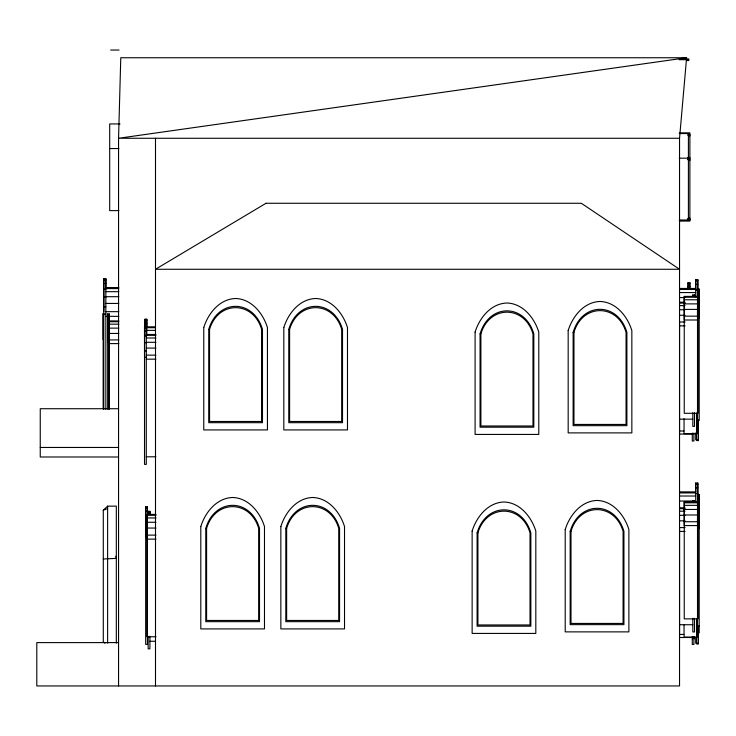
<?xml version="1.0" encoding="UTF-8"?>
<svg xmlns="http://www.w3.org/2000/svg" width="736" height="736" viewBox="0 0 736 736"><rect width="100%" height="100%" fill="white"/><g stroke="black" fill="none" stroke-linecap="round" stroke-linejoin="round"><path stroke-width="1.1" d="M103.16 339.498L103.16 313.527L103.16 408.848M103.785 311.659L103.785 278.677L105.846 278.677L105.846 409.409M105.846 278.677L105.846 288.595L118.8 288.595M107.668 339.912L107.668 313.941L109.287 313.941L109.287 409.262M109.287 321.163L109.287 313.941M144.523 355.138L144.523 326.839L155.351 326.821M145.038 319.203L145.038 327.318L145.038 319.203L146.804 319.203L146.804 335.055M145.673 535.109L145.673 506.81L147.439 506.81L147.439 644.34L145.673 644.34L145.673 506.81M146.289 334.954L146.289 326.839L146.289 464.37L144.523 464.37L144.523 326.839M146.804 327.318L146.804 319.203M147.439 514.924L147.439 506.81M148.157 511.308L148.157 514.4L148.157 511.308L149.923 511.308L149.923 514.4L149.923 511.308M679.54 419.502L679.54 434.065L692.742 434.065M684.048 624.45L684.048 637.091L697.259 637.091L697.259 618.718M684.048 418.71L684.048 433.651L697.259 433.651L697.259 412.979M684.241 501.961L684.241 618.875L697.995 618.875L697.995 521.732L697.995 501.961L684.241 501.961L684.241 525.578L697.995 525.578M684.241 296.387L684.241 413.301L697.995 413.301L697.995 316.158L697.995 296.387L684.241 296.387L684.241 320.004L697.995 320.004M688.114 282.541L688.114 289.34L688.114 282.541L689.807 282.541L689.807 289.34L689.807 282.541M692.282 636.456L692.282 644.451L693.901 644.451L693.901 636.456M692.282 433.016L692.282 441.011L693.901 441.011L693.901 433.016M692.815 638.784L692.815 636.502M692.815 618.323L692.815 631.966L694.499 631.966L694.499 618.323M692.815 501.529L692.815 500.535L694.499 500.535L694.499 501.529L692.815 501.529L692.815 500.535M692.815 412.74L692.815 426.392L694.499 426.392L694.499 412.74M692.815 295.955L692.815 294.961L694.499 294.961L694.499 295.955L692.815 295.955L692.815 294.961M694.499 638.784L694.499 636.502M694.499 295.955L694.499 294.961M694.499 501.529L694.499 500.535M695.722 637.532L695.722 643.255L697.783 643.255M695.722 491.694L695.722 483.018L697.783 483.018L697.783 501.483L695.722 501.483L695.722 483.018M695.722 432.943L695.722 439.815L697.783 439.815M695.722 289.23L695.722 279.579L697.783 279.579L697.783 296.921M696.79 618.718L696.79 644.037L698.418 644.037L698.418 625.609M696.79 412.979L696.79 440.597L698.418 440.597L698.418 419.87M697.507 502.449L697.507 494.693L699.2 494.693L699.2 528.549M697.507 297.243L697.507 289.11L699.2 289.11L699.2 316.158M697.783 494.988L697.783 483.018M697.783 289.487L697.783 279.579M697.995 296.387L697.995 297.243L684.241 297.243M699.2 632.932L699.2 494.693M699.2 289.11L699.2 420.541L697.507 420.541L697.507 312.101L699.2 312.101M118.56 642.602L36.8 642.602L36.8 685.952L679.54 685.952L679.54 138.267L686.605 57.748L120.778 57.748L118.56 138.267L118.56 685.952M105.018 643.255L103.288 641.783L103.288 510.158L107.622 506.138L116.325 506.138L116.325 643.163M103.288 510.158L107.622 508.64M103.288 559.001L116.325 558.385L115.837 556.232M686.605 57.748L118.56 138.267L679.54 138.267M110.676 50.048L119.048 50.048M680.524 58.972L688.896 58.972M679.043 59.671L687.415 59.671M686.808 59.754L688.896 59.754M686.808 60.527L688.896 60.527M120.032 123.933L109.692 123.933L109.692 210.616L118.882 210.616M679.54 132.848L689.88 132.848L689.88 221.085L679.54 221.085M679.208 133.556L688.408 133.556L688.408 220.239L679.208 220.239M688.896 134.338L689.88 134.338M687.415 135.038L688.408 135.038M688.896 135.111L689.88 135.111M688.896 135.893L689.88 135.893M109.692 148.552L118.882 148.552M687.58 157.476L689.88 157.476M679.208 158.176L688.408 158.176M688.896 158.258L689.88 158.258M688.896 158.912L689.88 159.031M687.415 159.62L688.408 159.62M688.896 159.694L689.88 159.694M688.896 160.466L689.88 160.466M688.896 218.095L689.88 218.095M687.415 218.804L688.408 218.804M688.896 218.877L689.88 218.877M687.58 219.53L689.88 219.53M688.896 219.65L689.88 219.65M679.54 220.312L689.88 220.312M103.785 279.892L105.846 279.892M695.722 280.784L697.783 280.784M103.785 283.48L105.846 283.48M688.114 283.535L689.807 283.535M695.722 284.372L697.783 284.372M688.114 286.479L689.807 286.479M105.846 287.546L118.8 287.546M679.54 288.448L695.722 288.448M103.785 289.303L105.846 289.303M679.54 289.487L695.722 289.487M697.507 290.104L699.2 290.104M695.722 290.196L697.783 290.196M105.846 291.677L118.8 291.677M679.54 292.569L695.722 292.569M697.507 293.048L699.2 293.048M105.846 296.691L118.8 296.691M103.785 297.142L105.846 297.142M679.54 297.583L684.931 297.583M697.507 297.822L699.2 297.822M684.241 299.773L697.995 299.773M685.069 302.238L679.54 302.238L679.54 303.094L685.069 303.094M105.846 303.434L118.8 303.434M684.241 303.885L697.995 303.885M697.507 304.253L699.2 304.253M679.54 305.624L685.069 305.624M103.785 306.7L105.846 306.7M684.241 309.414L697.995 309.414M679.54 309.736L685.069 309.736M105.846 311.659L118.8 311.659M103.785 314.116L105.846 314.116M107.668 314.898L109.287 314.898M679.54 315.266L685.069 315.266M684.241 316.158L697.995 316.158M105.846 316.342L118.8 316.342M107.668 317.722L109.287 317.722M697.507 318.173L699.2 318.173M145.038 320.243L146.804 320.243M118.846 320.924L108.827 320.924L108.827 409.05M108.827 321.752L118.846 321.752M685.069 322.009L679.54 322.009L679.54 419.152L692.815 419.152M107.668 322.304L109.287 322.304M145.038 323.325L146.804 323.325M108.827 324.18L118.846 324.18M679.54 325.855L685.069 325.855M146.298 327.713L155.351 327.713M144.523 327.879L146.289 327.879M108.827 328.127L118.846 328.127M107.668 328.486L109.287 328.486M146.298 330.363L155.351 330.363M144.523 330.961L146.289 330.961M108.827 333.436L118.846 333.436M146.289 334.457L155.903 334.457M146.289 335.349L155.903 335.349M107.668 336.012L109.287 336.012M144.523 335.956L146.289 335.956M146.289 337.999L155.903 337.999M108.827 339.912L118.846 339.912M107.668 341.844L109.287 341.844M146.289 342.295L155.903 342.295M144.523 342.691L146.289 342.691M108.827 343.602L118.846 343.602M146.289 348.082L155.903 348.082M144.523 350.888L146.289 350.888M146.289 355.138L155.903 355.138M144.523 357.254L146.289 357.254M146.289 359.168L155.903 359.168M118.56 408.719L40.25 408.719L40.25 456.992L118.56 456.992M679.54 430.992L683.854 430.992M40.25 447.46L118.56 447.46M146.289 456.798L155.903 456.798M695.722 484.233L697.783 484.233M695.722 487.812L697.783 487.812M679.54 491.887L695.722 491.887M679.54 492.927L695.722 492.927M695.722 493.644L697.783 493.644M697.507 495.678L699.2 495.678M679.54 496.018L695.722 496.018M697.507 498.622L699.2 498.622M679.54 501.023L692.484 501.023M684.241 502.817L697.995 502.817M697.507 503.396L699.2 503.396M684.241 505.347L697.995 505.347M145.673 507.849L147.439 507.849M679.54 507.812L685.069 507.812M679.54 508.668L685.069 508.668M684.241 509.459L697.995 509.459M697.507 509.836L699.2 509.836M145.673 510.922L147.439 510.922M679.54 511.198L685.069 511.198M148.157 512.348L149.923 512.348M155.986 514.418L146.933 514.418L146.933 636.76L155.986 636.76M684.241 514.988L697.995 514.988M146.933 515.31L155.986 515.31M679.54 515.31L685.069 515.31M145.673 515.927L147.439 515.927M699.2 517.675L697.507 517.675L697.507 626.115L699.2 626.115M146.933 517.96L155.986 517.96M679.54 520.84L685.069 520.84M684.241 521.732L697.995 521.732M146.933 522.266L155.986 522.266M145.673 522.652L147.439 522.652M697.507 523.756L699.2 523.756M685.069 527.583L679.54 527.583L679.54 637.505L692.742 637.505M146.933 528.052L155.986 528.052M145.673 530.858L147.439 530.858M679.54 531.429L685.069 531.429M146.933 535.109L155.986 535.109M145.673 537.225L147.439 537.225M146.933 539.129L155.986 539.129M679.54 624.726L692.815 624.726M679.54 634.432L683.854 634.432M149.923 641.258L155.259 641.258M697.507 289.11L697.507 316.158M697.507 494.693L697.507 521.732M695.722 279.579L695.722 296.921M155.498 138.267L155.498 685.952M149.923 636.3L149.923 648.839L148.157 648.839L148.157 636.3M107.668 313.941L107.668 409.262M107.622 506.138L107.622 643.163M103.785 278.677L103.785 409.409M200.799 526.544L200.799 628.912L264.482 628.912L264.482 526.544C260.066 512.311 248.63 497.987 232.64 497.481C216.651 497.987 205.215 512.311 200.799 526.544M203.762 327.557L203.762 429.925L267.444 429.925L267.444 327.557C263.028 313.324 251.592 299 235.603 298.494C219.613 299 208.178 313.324 203.762 327.557M205.767 528.374L205.767 621.672L259.514 621.672L259.514 528.374C250.498 497.665 214.783 497.665 205.767 528.374M206.586 528.374L206.586 620.466L258.686 620.466L258.686 528.374C250.157 499.413 215.114 499.413 206.586 528.374M208.73 329.388L208.73 422.685L262.476 422.685L262.476 329.388C253.46 298.678 217.746 298.678 208.73 329.388M209.558 329.388L209.558 421.48L261.648 421.48L261.648 329.388C253.12 300.435 218.077 300.435 209.558 329.388M280.848 526.544L280.848 628.912L344.522 628.912L344.522 526.544C340.115 512.311 328.679 497.987 312.68 497.481C296.691 497.987 285.255 512.311 280.848 526.544M283.811 327.557L283.811 429.925L347.484 429.925L347.484 327.557C343.077 313.324 331.642 299 315.643 298.494C299.653 299 288.218 313.324 283.811 327.557M285.807 528.374L285.807 621.672L339.563 621.672L339.563 528.374C330.547 497.665 294.823 497.665 285.807 528.374M286.635 528.374L286.635 620.466L338.735 620.466L338.735 528.374C330.206 499.413 295.164 499.413 286.635 528.374M288.77 329.388L288.77 422.685L342.525 422.685L342.525 329.388C333.509 298.678 297.786 298.678 288.77 329.388M289.598 329.388L289.598 421.48L341.697 421.48L341.697 329.388C333.169 300.435 298.126 300.435 289.598 329.388M472.135 531.052L472.135 633.42L535.817 633.42L535.817 531.052C531.401 516.81 519.966 502.495 503.976 501.989C487.986 502.495 476.551 516.81 472.135 531.052M475.097 332.065L475.097 434.433L538.78 434.433L538.78 332.065C534.364 317.823 522.928 303.508 506.938 303.002C490.949 303.508 479.513 317.823 475.097 332.065M477.103 532.882L477.103 626.18L530.849 626.18L530.849 532.882C521.833 502.164 486.119 502.164 477.103 532.882M477.922 532.882L477.922 624.965L530.021 624.965L530.021 532.882C521.493 503.921 486.45 503.921 477.922 532.882M480.065 333.896L480.065 427.193L533.812 427.193L533.812 333.896C524.796 303.177 489.081 303.177 480.065 333.896M480.893 333.896L480.893 425.988L532.984 425.988L532.984 333.896C524.455 304.934 489.422 304.934 480.893 333.896M565.211 529.515L565.211 631.874L628.884 631.874L628.884 529.515C624.478 515.274 613.042 500.949 597.052 500.443C581.054 500.949 569.627 515.274 565.211 529.515M568.174 330.528L568.174 432.897L631.847 432.897L631.847 330.528C627.44 316.287 616.004 301.972 600.015 301.466C584.016 301.972 572.59 316.287 568.174 330.528M570.17 531.337L570.17 624.634L623.926 624.634L623.926 531.337C614.91 500.627 579.195 500.627 570.17 531.337M570.998 531.337L570.998 623.429L623.098 623.429L623.098 531.337C614.569 502.384 579.526 502.384 570.998 531.337M573.132 332.35L573.132 425.656L626.888 425.656L626.888 332.35C617.872 301.64 582.158 301.64 573.132 332.35M573.96 332.35L573.96 424.442L626.06 424.442L626.06 332.35C617.532 303.398 582.489 303.398 573.96 332.35M266 203.274L155.498 269.275L679.54 269.275L581.33 203.274L266 203.274"/></g></svg>
